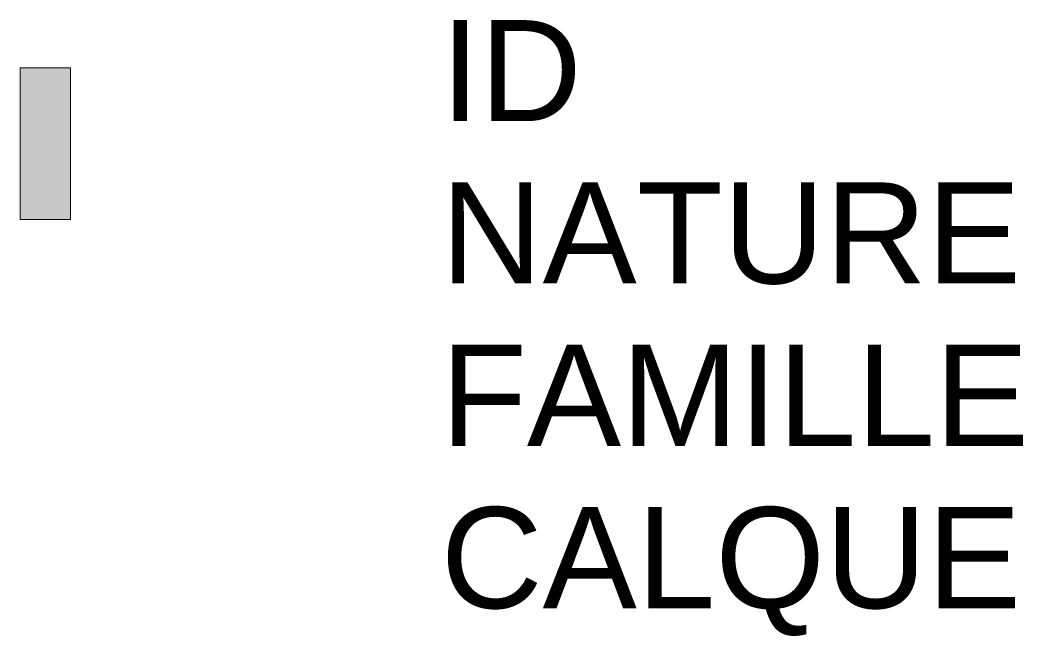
# Model space of a CAD drawing. Header units: metres. Extents: x 3227.05 to 3229.03, y 1830.59 to 1831.8.
import ezdxf

# ---------------------------------------------------------------- set-up
doc = ezdxf.new("R2010")
doc.units = ezdxf.units.M
doc.linetypes.add('Socle_Continu', pattern=[2.5, 2.5, 0])
doc.layers.add('TELEC_SCT', color=3, linetype='Socle_Continu', lineweight=13)
doc.styles.get("Standard").update_dxf_attribs({"font": 'arial.ttf'})

msp = doc.modelspace()

# ---------------------------------------------------------------- hatches: boundary and pattern name
at = {"layer": 'TELEC_SCT', "linetype": 'Socle_Continu'}
msp.add_hatch(color=256, dxfattribs=at).paths.add_polyline_path([(3227.1493, 1831.7095), (3227.1492, 1831.4095), (3227.0492, 1831.4095), (3227.0493, 1831.7095)])

# ---------------------------------------------------------------- linework, layer by layer
for p, q in [((3227.0492, 1831.4095), (3227.0493, 1831.7095)), ((3227.0493, 1831.7095), (3227.1493, 1831.7095)), ((3227.1493, 1831.7095), (3227.1492, 1831.4095)), ((3227.1492, 1831.4095), (3227.0492, 1831.4095))]:
    msp.add_line(p, q, dxfattribs=at)

# ---------------------------------------------------------------- texts
at = {"layer": 'TELEC_SCT', "linetype": 'Socle_Continu', "flags": 9}
for tag, p, s in [('ID', (3227.8817, 1831.6041), 'IP_0683'), ('NATURE', (3227.8817, 1831.2828), 'Extrémité de conduite'), ('FAMILLE', (3227.8817, 1830.9615), 'Télécommunication'), ('CALQUE', (3227.8817, 1830.6402), 'TELEC_SCT')]:
    msp.add_attdef(tag, p, s, height=0.2, dxfattribs=at)

doc.saveas('drawing.dxf')
